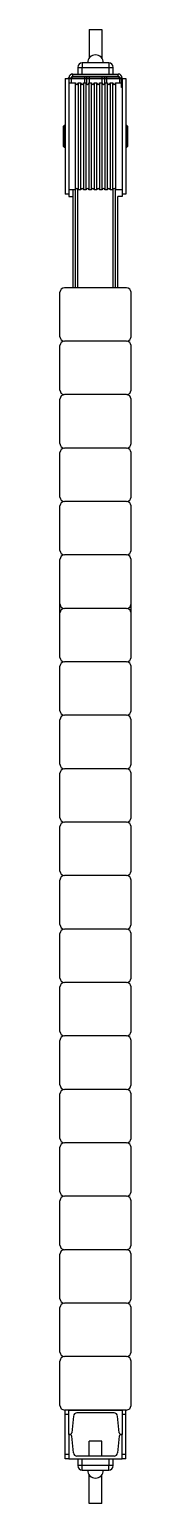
# Model space of a CAD drawing. Header units: millimetres. Extents: x -80 to 80, y 0 to 3310.
import ezdxf

# ---------------------------------------------------------------- set-up
doc = ezdxf.new("R2010")
doc.units = ezdxf.units.MM
doc.layers.add('Wipeouts', color=7, linetype='Continuous', true_color=0xbcb7d9)

msp = doc.modelspace()

# ---------------------------------------------------------------- wipeouts: each hides what was drawn before it
msp.add_wipeout([(0, 0), (-14.5, 0), (-14.5, 64.3), (-18, 75), (-30, 75), (-37.1, 77.9), (-40, 85), (-40, 100), (-68, 100), (-68, 210), (-77.1, 212.9), (-80, 220), (-80, 2720), (-77.1, 2727.1), (-70, 2730), (-50, 2730), (-50, 2935), (-60, 2935), (-60, 2940), (-68, 2940), (-68, 3045), (-70, 3045), (-73, 3048), (-73, 3092), (-70, 3095), (-68, 3095), (-68, 3200), (-62.4, 3200), (-61.1, 3201.1), (-60, 3201.5), (-57.2, 3207.5), (-51, 3210), (-40, 3210), (-40, 3225), (-37.1, 3232.1), (-30, 3235), (-18, 3235), (-14.5, 3245.7), (-14.5, 3310), (0, 3310), (14.5, 3310), (14.5, 3245.7), (18, 3235), (30, 3235), (37.1, 3232.1), (40, 3225), (40, 3210), (51, 3210), (57.2, 3207.5), (60, 3201.5), (61.1, 3201.1), (62.4, 3200), (68, 3200), (68, 3095), (70, 3095), (73, 3092), (73, 3048), (70, 3045), (68, 3045), (68, 2940), (60, 2940), (60, 2935), (50, 2935), (50, 2730), (70, 2730), (77.1, 2727.1), (80, 2720), (80, 220), (77.1, 212.9), (68, 210), (68, 100), (40, 100), (40, 85), (37.1, 77.9), (30, 75), (18, 75), (14.5, 64.3), (14.5, 0)]).dxf.layer = 'Wipeouts'

# ---------------------------------------------------------------- next in the draw order: linework, layer by layer
at = {"color": 7, "linetype": 'Continuous', "lineweight": 25}
for p, q in [((-14.5, 3310), (14.5, 3310)), ((-14.5, 3310), (-14.5, 3245.7)), ((14.5, 3310), (14.5, 3245.7)), ((-40, 3225), (-30, 3225)), ((-40, 3225), (-40, 3210)), ((-30, 3235), (-30, 3225)), ((-28.3, 3235), (-30, 3235)), ((-30, 3225), (30, 3225)), ((-30, 3210), (-30, 3225)), ((21.7, 3235), (-21.7, 3235)), ((30, 3235), (28.3, 3235)), ((30, 3235), (30, 3225)), ((30, 3225), (30, 3210)), ((30, 3225), (40, 3225)), ((40, 3210), (40, 3225)), ((-68, 3200), (-60, 3200)), ((-68, 3200), (-68, 2940)), ((-60, 3200), (-60, 2940)), ((-60, 3190), (-45.3, 3190)), ((-59.5, 3200), (-59.5, 3201.5)), ((-59.5, 3201.5), (56.5, 3201.5)), ((-59.5, 3200), (56.5, 3200)), ((-55, 3200), (-55, 3190)), ((-51, 3205), (-51, 3210)), ((-51, 3210), (51, 3210)), ((-51, 3205), (51, 3205)), ((-25, 3205), (-25, 3201.5)), ((-25, 3200), (-25, 3190)), ((-14.5, 3205), (-14.5, 3201.5)), ((-14.5, 3200), (-14.5, 3190)), ((14.5, 3205), (14.5, 3201.5)), ((14.5, 3200), (14.5, 3190)), ((25, 3205), (25, 3201.5)), ((25, 3200), (25, 3190)), ((45.2, 3190), (58.5, 3190)), ((51, 3205), (51, 3210)), ((55, 3190), (55, 3200)), ((56.5, 3200), (56.5, 3201.5)), ((58.5, 3198), (60, 3198)), ((58.5, 3180), (58.5, 3198)), ((60, 3180), (58.5, 3180)), ((60, 3200), (60, 3201)), ((60, 3200), (68, 3200)), ((60, 3200), (60, 2940)), ((68, 3200), (68, 2940)), ((-73, 3092), (-70, 3095)), ((-73, 3092), (-73, 3048)), ((-70, 3095), (-68, 3095)), ((-70, 3045), (-70, 3095)), ((68, 3095), (70, 3095)), ((70, 3095), (73, 3092)), ((70, 3095), (70, 3071.5)), ((73, 3071.3), (73, 3092)), ((-70, 3045), (-73, 3048)), ((70, 3071.5), (70, 3045)), ((73, 3048), (70, 3045)), ((73, 3048), (73, 3071.3)), ((-68, 3045), (-70, 3045)), ((70, 3045), (68, 3045)), ((-45.3, 2950), (-60, 2950)), ((-50, 2730), (-50, 2950)), ((-45, 2730), (-45, 2951.3)), ((45, 2730), (45, 2951.3)), ((60, 2950), (45.2, 2950)), ((-60, 2940), (-68, 2940)), ((-60, 2940), (-60, 2935)), ((-60, 2935), (-50, 2935)), ((50, 2730), (50, 2935)), ((60, 2935), (50, 2935)), ((68, 2940), (60, 2940)), ((60, 2940), (60, 2935)), ((-80, 2620), (-80, 2720)), ((70, 2730), (-70, 2730)), ((80, 2620), (80, 2720)), ((-80, 2500), (-80, 2600)), ((70, 2610), (-70, 2610)), ((80, 2500), (80, 2600)), ((70, 2490), (-70, 2490)), ((-80, 2380), (-80, 2480)), ((80, 2380), (80, 2480)), ((-80, 2260), (-80, 2360)), ((70, 2370), (-70, 2370)), ((80, 2260), (80, 2360)), ((-80, 2140), (-80, 2240)), ((70, 2250), (-70, 2250)), ((80, 2140), (80, 2240)), ((-80, 2020), (-80, 2120)), ((70, 2130), (-70, 2130)), ((80, 2020), (80, 2120)), ((-80, 2000), (-80, 2020)), ((80, 2000), (80, 2020)), ((-80, 1900), (-80, 2000)), ((70, 2010), (-70, 2010)), ((80, 1900), (80, 2000)), ((70, 1890), (-70, 1890)), ((-80, 1780), (-80, 1880)), ((80, 1780), (80, 1880)), ((-80, 1660), (-80, 1760)), ((70, 1770), (-70, 1770)), ((80, 1660), (80, 1760)), ((-80, 1540), (-80, 1640)), ((70, 1650), (-70, 1650)), ((80, 1540), (80, 1640)), ((70, 1530), (-70, 1530)), ((-80, 1420), (-80, 1520)), ((80, 1420), (80, 1520)), ((-80, 1300), (-80, 1400)), ((70, 1410), (-70, 1410)), ((80, 1300), (80, 1400)), ((-80, 1180), (-80, 1280)), ((70, 1290), (-70, 1290)), ((80, 1180), (80, 1280)), ((-80, 1060), (-80, 1160)), ((70, 1170), (-70, 1170)), ((80, 1060), (80, 1160)), ((-80, 940), (-80, 1040)), ((70, 1050), (-70, 1050)), ((80, 940), (80, 1040)), ((70, 930), (-70, 930)), ((-80, 820), (-80, 920)), ((80, 820), (80, 920)), ((-80, 700), (-80, 800)), ((70, 810), (-70, 810)), ((80, 700), (80, 800)), ((-80, 580), (-80, 680)), ((70, 690), (-70, 690)), ((80, 580), (80, 680)), ((70, 570), (-70, 570)), ((-80, 460), (-80, 560)), ((80, 460), (80, 560)), ((-80, 340), (-80, 440)), ((70, 450), (-70, 450)), ((80, 340), (80, 440)), ((-80, 220), (-80, 320)), ((70, 330), (-70, 330)), ((80, 220), (80, 320)), ((70, 210), (-70, 210)), ((-68, 200), (-68, 210)), ((-60, 200), (-68, 200)), ((-68, 110), (-68, 200)), ((-60, 210), (60, 210)), ((-60, 155), (-60, 210)), ((41.7, 203.7), (-41.7, 203.7)), ((60, 210), (60, 155)), ((68, 200), (60, 200)), ((68, 200), (68, 210)), ((68, 110), (68, 200)), ((-49.7, 196.5), (-53.6, 159)), ((53.6, 159), (49.7, 196.5)), ((-58.1, 155), (-60, 155)), ((-60, 155), (-60, 100)), ((-49.7, 113.5), (-53.6, 151)), ((14.5, 140), (-14.5, 140)), ((-14.5, 106.3), (-14.5, 140)), ((14.5, 106.3), (14.5, 140)), ((53.6, 151), (49.7, 113.5)), ((60, 155), (58.1, 155)), ((60, 100), (60, 155)), ((-60, 110), (-68, 110)), ((-68, 100), (-68, 110)), ((-60, 100), (-68, 100)), ((-60, 100), (60, 100)), ((41.7, 106.3), (-41.7, 106.3)), ((-40, 100), (-40, 85)), ((-30, 85), (-30, 100)), ((30, 100), (30, 85)), ((40, 85), (40, 100)), ((68, 110), (60, 110)), ((68, 100), (60, 100)), ((68, 100), (68, 110)), ((-30, 85), (-40, 85)), ((-30, 75), (-30, 85)), ((30, 85), (-30, 85)), ((-30, 75), (-28.3, 75)), ((-21.7, 75), (21.7, 75)), ((28.3, 75), (30, 75)), ((40, 85), (30, 85)), ((30, 75), (30, 85)), ((-14.5, 0), (-14.5, 64.3)), ((14.5, 0), (14.5, 64.3))]:
    msp.add_line(p, q, dxfattribs=at)
at = {"color": 2, "linetype": 'Continuous', "lineweight": 25}
for p, q in [((-45.3, 2950), (-45.3, 3190)), ((-38.8, 3190), (-33.2, 3190)), ((-38.8, 3190), (-38.8, 2950)), ((-33.2, 2950), (-33.2, 3190)), ((-26.7, 3190), (-21.3, 3190)), ((-26.7, 3190), (-26.7, 2950)), ((-21.3, 2950), (-21.3, 3190)), ((-14.8, 3190), (-9.3, 3190)), ((-14.8, 3190), (-14.8, 2950)), ((-9.3, 2950), (-9.3, 3190)), ((-2.8, 3190), (2.8, 3190)), ((-2.8, 3190), (-2.8, 2950)), ((2.8, 2950), (2.8, 3190)), ((9.3, 3190), (14.8, 3190)), ((9.3, 3190), (9.3, 2950)), ((14.8, 2950), (14.8, 3190)), ((21.3, 3190), (26.7, 3190)), ((21.3, 3190), (21.3, 2950)), ((26.7, 2950), (26.7, 3190)), ((33.2, 3190), (38.8, 3190)), ((33.2, 3190), (33.2, 2950)), ((38.8, 2950), (38.8, 3190)), ((45.2, 3190), (45.2, 2950)), ((-33.2, 2950), (-38.8, 2950)), ((-21.3, 2950), (-26.7, 2950)), ((-9.3, 2950), (-14.8, 2950)), ((2.8, 2950), (-2.8, 2950)), ((14.8, 2950), (9.3, 2950)), ((26.7, 2950), (21.3, 2950)), ((38.8, 2950), (33.2, 2950))]:
    msp.add_line(p, q, dxfattribs=at)
at = {"color": 8, "linetype": 'Continuous', "lineweight": 25}
for p, q in [((-20, 3205), (-20, 3201.5)), ((-20, 3200), (-20, 3187.4)), ((20, 3205), (20, 3201.5)), ((20, 3200), (20, 3187.4)), ((58.3, 3201), (60, 3201)), ((-40, 2730), (-40, 2952.6)), ((40, 2730), (40, 2952.6))]:
    msp.add_line(p, q, dxfattribs=at)
msp.add_line((14.5, 0), (-14.5, 0))
at = {"color": 7, "linetype": 'Continuous', "lineweight": 25, "flags": 128}
msp.add_lwpolyline([(-60, 3199.9), (-59.9, 3200), (-59.5, 3200)], dxfattribs=at)
at = {"color": 7, "linetype": 'Continuous', "lineweight": 25}
for centre, radius, start, end in [((0, 3235), 18, 0, 180), ((-30, 3225), 10, 90, 180), ((30, 3225), 10, 0, 90), ((-59.5, 3198), 3.5, 90, 145.1501), ((-51, 3201), 9, 90, 177.0332), ((-51, 3201), 4, 90, 172.8192), ((51, 3201), 9, 0, 90), ((51, 3201), 4, 7.1808, 90), ((56.5, 3198), 3.5, 0, 90), ((56.5, 3198), 2, 0, 90), ((-70, 2720), 10, 90, 180), ((70, 2720), 10, 0, 90), ((-70, 2620), 10, 180, 270), ((70, 2620), 10, 270, 0), ((-70, 2600), 10, 90, 180), ((70, 2600), 10, 0, 90), ((-70, 2500), 10, 180, 270), ((-70, 2480), 10, 90, 180), ((70, 2500), 10, 270, 0), ((70, 2480), 10, 0, 90), ((-70, 2380), 10, 180, 270), ((-70, 2360), 10, 90, 180), ((70, 2380), 10, 270, 0), ((70, 2360), 10, 0, 90), ((-70, 2260), 10, 180, 270), ((70, 2260), 10, 270, 0), ((-70, 2240), 10, 90, 180), ((70, 2240), 10, 0, 90), ((-70, 2140), 10, 180, 270), ((-70, 2120), 10, 90, 180), ((70, 2140), 10, 270, 0), ((70, 2120), 10, 0, 90), ((-70, 2020), 10, 180, 270), ((70, 2020), 10, 270, 0), ((-70, 2000), 10, 90, 180), ((70, 2000), 10, 0, 90), ((-70, 1900), 10, 180, 270), ((-70, 1880), 10, 90, 180), ((70, 1900), 10, 270, 0), ((70, 1880), 10, 0, 90), ((-70, 1780), 10, 180, 270), ((-70, 1760), 10, 90, 180), ((70, 1780), 10, 270, 0), ((70, 1760), 10, 0, 90), ((-70, 1660), 10, 180, 270), ((70, 1660), 10, 270, 0), ((-70, 1640), 10, 90, 180), ((70, 1640), 10, 0, 90), ((-70, 1540), 10, 180, 270), ((-70, 1520), 10, 90, 180), ((70, 1540), 10, 270, 0), ((70, 1520), 10, 0, 90), ((-70, 1420), 10, 180, 270), ((-70, 1400), 10, 90, 180), ((70, 1420), 10, 270, 0), ((70, 1400), 10, 0, 90), ((-70, 1300), 10, 180, 270), ((70, 1300), 10, 270, 0), ((-70, 1280), 10, 90, 180), ((70, 1280), 10, 0, 90), ((-70, 1180), 10, 180, 270), ((-70, 1160), 10, 90, 180), ((70, 1180), 10, 270, 0), ((70, 1160), 10, 0, 90), ((-70, 1060), 10, 180, 270), ((70, 1060), 10, 270, 0), ((-70, 1040), 10, 90, 180), ((70, 1040), 10, 0, 90), ((-70, 940), 10, 180, 270), ((-70, 920), 10, 90, 180), ((70, 940), 10, 270, 0), ((70, 920), 10, 0, 90), ((-70, 820), 10, 180, 270), ((-70, 800), 10, 90, 180), ((70, 820), 10, 270, 0), ((70, 800), 10, 0, 90), ((-70, 700), 10, 180, 270), ((70, 700), 10, 270, 0), ((-70, 680), 10, 90, 180), ((70, 680), 10, 0, 90), ((-70, 580), 10, 180, 270), ((-70, 560), 10, 90, 180), ((70, 580), 10, 270, 0), ((70, 560), 10, 0, 90), ((-70, 460), 10, 180, 270), ((-70, 440), 10, 90, 180), ((70, 460), 10, 270, 0), ((70, 440), 10, 0, 90), ((-70, 340), 10, 180, 270), ((70, 340), 10, 270, 0), ((-70, 320), 10, 90, 180), ((70, 320), 10, 0, 90), ((-70, 220), 10, 180, 270), ((-41.7, 195.7), 8, 90, 174), ((41.7, 195.7), 8, 6, 90), ((70, 220), 10, 270, 0), ((-58.1, 159.5), 4.5, 270, 354), ((-58.1, 150.5), 4.5, 6, 90), ((58.1, 159.5), 4.5, 186, 270), ((58.1, 150.5), 4.5, 90, 174), ((-41.7, 114.3), 8, 186, 270), ((41.7, 114.3), 8, 270, 354), ((-30, 85), 10, 180, 270), ((0, 75), 18, 180, 0), ((30, 85), 10, 270, 0)]:
    msp.add_arc(centre, radius, start, end, dxfattribs=at)
at = {"color": 2, "linetype": 'Continuous', "lineweight": 25}
for centre, start, end in [((-42, 3190), 180, 0), ((-30, 3190), 180, 0), ((-18, 3190), 180, 0), ((-6, 3190), 180, 0), ((6, 3190), 180, 0), ((18, 3190), 180, 0), ((30, 3190), 180, 0), ((42, 3190), 180, 0), ((-42, 2950), 0, 180), ((-30, 2950), 0, 180), ((-18, 2950), 0, 180), ((-6, 2950), 0, 180), ((6, 2950), 0, 180), ((18, 2950), 0, 180), ((30, 2950), 0, 180), ((42, 2950), 0, 180)]:
    msp.add_arc(centre, 3.25, start, end, dxfattribs=at)
at = {"color": 7, "linetype": 'Continuous', "lineweight": 25}
for points, knots in [([(-21.7, 3235), (-22.3, 3235), (-23.5, 3235), (-25.5, 3234.9), (-27.2, 3235), (-28, 3235), (-28.3, 3235)], [0, 0, 0, 0, 0.287561, 0.575098, 0.861892, 1, 1, 1, 1]), ([(28.3, 3235), (27.7, 3235), (26.5, 3235), (24.5, 3234.9), (22.8, 3235), (22, 3235), (21.7, 3235)], [0, 0, 0, 0, 0.2875453, 0.5750829, 0.8618773, 1, 1, 1, 1]), ([(-28.3, 75), (-27.7, 75), (-26.5, 75), (-24.5, 75.1), (-22.8, 75), (-22, 75), (-21.7, 75)], [0, 0, 0, 0, 0.287546, 0.575083, 0.861877, 1, 1, 1, 1]), ([(21.7, 75), (22.3, 75), (23.5, 75), (25.5, 75.1), (27.2, 75), (28, 75), (28.3, 75)], [0, 0, 0, 0, 0.287561, 0.575082, 0.861892, 1, 1, 1, 1])]:
    msp.add_open_spline(points, degree=3, knots=knots, dxfattribs=at)

doc.saveas('drawing.dxf')
